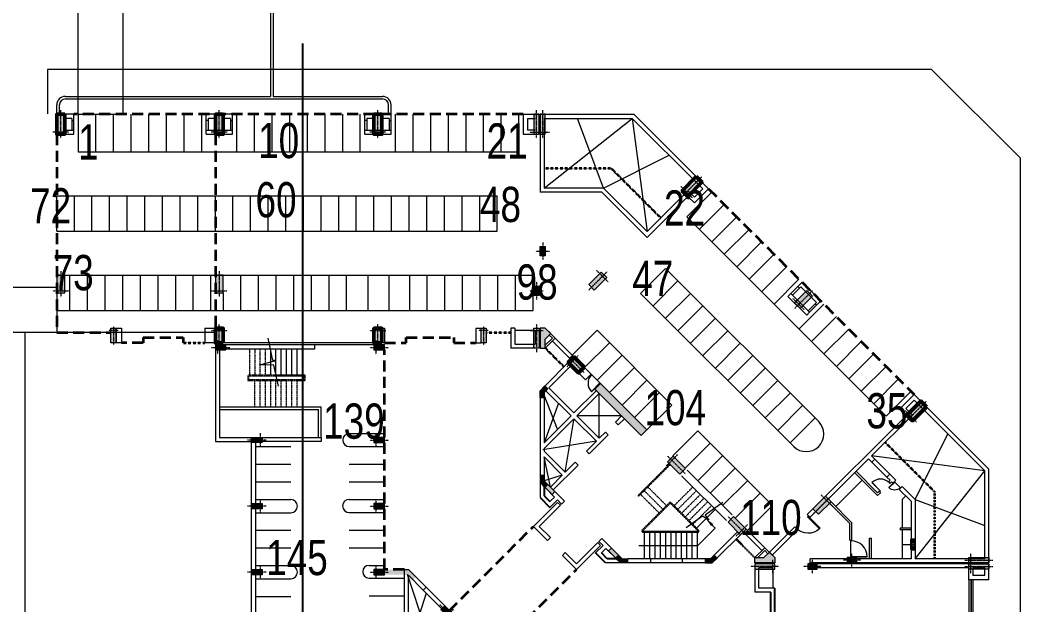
# Model space of a CAD drawing. Header units: inches. Extents: x 5542223 to 12533222, y 497239 to 5189502.
# Drawn here: x 6985572 to 7042646, y 2144384 to 2177581 of the extents above; entities that cross this region are included whole.
import ezdxf

# ---------------------------------------------------------------- set-up
doc = ezdxf.new("R2010")
doc.units = ezdxf.units.IN
doc.header["$MEASUREMENT"] = 0
for name, pattern in [('CENTER2', [1.125, 0.75, -0.125, 0.125, -0.125]), ('HIDDEN2', [0.1875, 0.125, -0.0625]), ('HIDDENX2', [0.75, 0.5, -0.25])]:
    doc.linetypes.add(name, pattern=pattern)
doc.layers.get('0').update_dxf_attribs({"color": 1})
for name, color, linetype, lineweight in [('C_Door', 7, 'Continuous', 18), ('DOOR', 7, 'Continuous', 9), ('ELE0.18', 7, 'Continuous', 18), ('Parapet', 253, 'Continuous', 9), ('parking', 7, 'Continuous', 13), ('PARKING NO TXT', 7, 'Continuous', 9), ('Phase-I', 253, 'Continuous', 13), ('Road', 7, 'Continuous', 15), ('Road_CStone', 8, 'Continuous', 15), ('S_COL', 7, 'Continuous', 9), ('S_COLFILL', 7, 'Continuous', 0), ('S_Door', 7, 'Continuous', 18), ('S_Ele2', 7, 'Continuous', 15), ('S_elev5', 253, 'Continuous', 25), ('S_Glass', 7, 'Continuous', 13), ('S_GRID', 7, 'CENTER2', 9), ('S_Projection', 8, 'HIDDEN2', 35), ('S_Railling', 7, 'Continuous', 13), ('s_stair', 253, 'Continuous', 15), ('S_WALL', 7, 'Continuous', 15), ('S_WinCill', 7, 'Continuous', 13), ('SchLandscape', 7, 'Continuous', 13), ('VENT', 7, 'HIDDENX2', 15)]:
    doc.layers.add(name, color=color, linetype=linetype, lineweight=lineweight)
doc.layers.add('C_Wall', color=7, linetype='Continuous', lineweight=25, true_color=0x46007b, plot=False)
doc.layers.add('SiteGrid2', color=4, linetype='Continuous')
doc.styles.add('Parking_txt', font='arial.ttf', dxfattribs={"width": 0.75})

# ---------------------------------------------------------------- blocks, each defined once
blk = doc.blocks.new('col 900')
at = {"layer": 'S_COL', "ltscale": 15}
blk.add_hatch(color=256, dxfattribs=at).paths.add_polyline_path([(-150, -715), (150, -715), (150, 115), (-150, 115)])
at = {"layer": 'S_COL', "color": 6, "linetype": 'CENTER2', "ltscale": 0.1}
for p, q in [((-265, 0), (265, 0)), ((0, 225), (0, -830))]:
    blk.add_line(p, q, dxfattribs=at)
at = {"layer": 'S_COL', "ltscale": 15}
blk.add_lwpolyline([(-150, -715), (150, -715), (150, 115), (-150, 115)], close=True, dxfattribs=at)
blk = doc.blocks.new('COL450X1000')
at = {"layer": 'S_COL', "ltscale": 15}
blk.add_hatch(color=256, dxfattribs=at).paths.add_polyline_path([(225, 885), (-225, 885), (-225, -115), (225, -115)])
blk.add_lwpolyline([(225, 885), (-225, 885), (-225, -115), (225, -115)], close=True, dxfattribs=at)
at = {"layer": 'S_GRID', "color": 6, "ltscale": 0.1}
for p, q in [((0, 1115), (0, -345)), ((-455, 0), (455, 0))]:
    blk.add_line(p, q, dxfattribs=at)
blk = doc.blocks.new('CLO300X530M')
at = {"layer": 'S_COLFILL', "ltscale": 15}
blk.add_hatch(color=256, dxfattribs=at).paths.add_polyline_path([(265, -150), (-265, -150), (-265, 150), (265, 150)])
at = {"layer": 'S_COL', "ltscale": 15}
blk.add_lwpolyline([(265, -150), (-265, -150), (-265, 150), (265, 150)], close=True, dxfattribs=at)
at = {"layer": 'S_GRID', "ltscale": 0.1}
for p, q in [((-495, 0), (495, 0)), ((0, -380), (0, 380))]:
    blk.add_line(p, q, dxfattribs=at)
blk = doc.blocks.new('COL 300x715')
at = {"layer": 'S_COL', "ltscale": 15}
blk.add_hatch(color=256, dxfattribs=at).paths.add_polyline_path([(485, 150), (-115, 150), (-115, -150), (485, -150)])
at = {"layer": 'S_COL', "color": 6, "linetype": 'CENTER2', "lineweight": 9, "ltscale": 0.1}
for p, q in [((-345, 0), (715, 0)), ((0, 380), (0, -380))]:
    blk.add_line(p, q, dxfattribs=at)
at = {"layer": 'S_COL', "ltscale": 15}
blk.add_lwpolyline([(485, 150), (-115, 150), (-115, -150), (485, -150)], close=True, dxfattribs=at)
blk = doc.blocks.new('d800')
at = {"layer": 'C_Door'}
for p, q in [((202, 535), (231, 564)), ((744, -7), (202, 535)), ((773, 22), (231, 564)), ((773, 22), (744, -7))]:
    blk.add_line(p, q, dxfattribs=at)
blk.add_arc((767, 16), 767, 137.3983, 225, dxfattribs=at)
blk = doc.blocks.new('COL450X830')
at = {"layer": 'S_COL', "ltscale": 15}
blk.add_hatch(color=256, dxfattribs=at).paths.add_polyline_path([(-225, -715), (225, -715), (225, 115), (-225, 115)])
at = {"layer": 'S_COL', "color": 0, "lineweight": 50, "ltscale": 15}
blk.add_lwpolyline([(-225, -715), (225, -715), (225, 115), (-225, 115)], close=True, dxfattribs=at)
at = {"layer": 'S_GRID', "color": 6, "lineweight": 9, "ltscale": 0.1}
blk.add_line((455, 0), (-455, 0), dxfattribs=at)
at = {"layer": 'S_GRID', "lineweight": 9, "ltscale": 0.1}
blk.add_line((0, -945), (0, 345), dxfattribs=at)
blk = doc.blocks.new('Col1130x300')
at = {"layer": 'S_COL', "ltscale": 15}
blk.add_hatch(color=256, dxfattribs=at).paths.add_polyline_path([(-1015, 150), (115, 150), (115, -150), (-1015, -150)])
at = {"layer": 'S_COL', "color": 0, "ltscale": 15}
blk.add_lwpolyline([(-1015, 150), (115, 150), (115, -150), (-1015, -150)], close=True, dxfattribs=at)
at = {"layer": 'S_GRID', "color": 6, "ltscale": 0.1}
for p, q in [((345, 0), (-1245, 0)), ((0, 380), (0, -380))]:
    blk.add_line(p, q, dxfattribs=at)
blk = doc.blocks.new('Col1130x450')
at = {"layer": 'S_COL', "ltscale": 15}
blk.add_hatch(color=256, dxfattribs=at).paths.add_polyline_path([(-1015, 225), (115, 225), (115, -225), (-1015, -225)])
at = {"layer": 'S_COL', "color": 0, "lineweight": 50, "ltscale": 15}
blk.add_lwpolyline([(-1015, 225), (115, 225), (115, -225), (-1015, -225)], close=True, dxfattribs=at)
at = {"layer": 'S_GRID', "color": 6, "ltscale": 0.1}
for p, q in [((345, 0), (-1245, 0)), ((0, 455), (0, -455))]:
    blk.add_line(p, q, dxfattribs=at)
blk = doc.blocks.new('Door')
for p, q in [((0, 0.458), (0, 0.444)), ((0, 0.458), (0.917, 0.458)), ((0, 0.444), (0.917, 0.444))]:
    blk.add_line(p, q)
blk.add_arc((0, 0.458), 0.917, 270, 360)
blk = doc.blocks.new('Doorr')
for p, q in [((0, -0.458), (0, -0.444)), ((0, -0.444), (0.917, -0.444)), ((0, -0.458), (0.917, -0.458))]:
    blk.add_line(p, q)
blk.add_arc((0, -0.458), 0.917, 0, 90)
blk = doc.blocks.new('col300xx300')
at = {"layer": 'S_COLFILL', "ltscale": 15}
blk.add_hatch(color=256, dxfattribs=at).paths.add_polyline_path([(395, 230), (395, 0), (0, 0), (-279, 279), (-117, 442), (95, 230)])
at = {"layer": 'S_COL', "ltscale": 15}
blk.add_lwpolyline([(395, 230), (395, 0), (0, 0), (-279, 279), (-117, 442), (95, 230)], close=True, dxfattribs=at)
blk = doc.blocks.new('collift')
at = {"layer": 'S_COL'}
blk.add_hatch(color=256, dxfattribs=at).paths.add_polyline_path([(159, -159), (-159, 159), (2475, 2793), (2793, 2475)])
at = {"layer": 'S_COL', "ltscale": 15}
blk.add_lwpolyline([(159, -159), (-159, 159), (2475, 2793), (2793, 2475)], close=True, dxfattribs=at)
blk = doc.blocks.new('arrow1')
at = {"ltscale": 15}
blk.add_lwpolyline([(-177, -177), (-530, -530), (474, -1530), (3801, -1530)], dxfattribs=at)
blk.add_solid([(-412, -295), (0, 0), (-295, -412)], dxfattribs=at)
blk = doc.blocks.new('1COL')
at = {"layer": 'S_COL'}
h = blk.add_hatch(color=256, dxfattribs=at)
h.paths.add_polyline_path([(545, 80), (0, 80), (0, 0), (300, 0), (512, -212), (913, -613), (1076, -451)])
h.paths.add_polyline_path([(395, 230), (0, 230), (0, 80), (545, 80)])
blk.add_line((1076, -451), (395, 230), dxfattribs=at)
blk.add_lwpolyline([(1076, -451), (913, -613), (300, 0), (0, 0), (0, 230), (395, 230), (1076, -451)], close=True, dxfattribs=at)
blk = doc.blocks.new('ACA_SIT')
at = {"layer": 'S_COL'}
h = blk.add_hatch(color=256, dxfattribs=at)
h.paths.add_polyline_path([(-24825, -15922), (-24825, -15774), (-24710, -15774), (-24710, -15922)])
h.paths.add_polyline_path([(-24825, -16074), (-24825, -15922), (-24710, -15922), (-24710, -16074)])
blk.add_hatch(color=256, dxfattribs=at).paths.add_polyline_path([(-24710, -16074), (-24710, -15774), (-22872, -15774), (-22448, -16199), (-22660, -16411), (-22997, -16074)])
at = {"layer": 'S_COLFILL', "ltscale": 15}
for points in [[(-15101, -2079), (-15401, -2079), (-15401, -3209), (-15101, -3209), (-15101, -2691), (-14796, -2385)], [(-2083, -15100), (-2083, -15400), (-3213, -15400), (-3213, -15100), (-2694, -15100), (-2388, -14796)]]:
    blk.add_hatch(color=256, dxfattribs=at).paths.add_polyline_path(points)
at = {"ltscale": 15}
for points in [[(-30239, -5356), (-30500, -4175), (-31311, -4153), (-30378, -3900), (-30556, -3909), (-30834, -2634)], [(-5025, -11977), (-6023, -12685), (-6029, -12681), (-5825, -12970), (-6183, -12749), (-7101, -13400)]]:
    blk.add_lwpolyline(points, dxfattribs=at)
at = {"layer": 'C_Wall', "ltscale": 15}
for p, q in [((-15170, -11062), (-15170, -11586)), ((-15400, -11681), (-14835, -12246)), ((-15170, -11586), (-14835, -11921)), ((5652, -14045), (5883, -14045)), ((-11681, -15400), (-12247, -14835)), ((-11586, -15170), (-11921, -14835)), ((5652, -14645), (5883, -14645)), ((-11062, -15170), (-11586, -15170))]:
    blk.add_line(p, q, dxfattribs=at)
at = {"layer": 'C_Wall', "ltscale": 0.25}
for p, q in [((-2312, -18750), (-2312, -17065)), ((-2312, -18750), (-2312, -17065)), ((-2082, -29100), (-2082, -16835)), ((-2082, -29100), (-2082, -17065))]:
    blk.add_line(p, q, dxfattribs=at)
at = {"layer": 'DOOR', "ltscale": 15}
blk.add_line((-11968, -5215), (-12498, -4685), dxfattribs=at)
at = {"layer": 'ELE0.18'}
blk.add_line((1382, -12201), (2881, -10702), dxfattribs=at)
at = {"layer": 'Parapet', "ltscale": 15}
for p, q in [((-13640, -3868), (-14700, -2808)), ((-13478, -3705), (-14537, -2646)), ((-3868, -13640), (-2810, -14698)), ((-3705, -13477), (-2647, -14535)), ((-7330, -15170), (-9130, -15170)), ((-7330, -15400), (-9130, -15400))]:
    blk.add_line(p, q, dxfattribs=at)
at = {"layer": 'S_COL', "ltscale": 15}
for points in [[(-15101, -2079), (-15401, -2079), (-15401, -3209), (-15101, -3209), (-15101, -2691), (-14796, -2385), (-15101, -2079)], [(-2083, -15100), (-2083, -15400), (-3213, -15400), (-3213, -15100), (-2694, -15100), (-2388, -14796), (-2083, -15100)]]:
    blk.add_lwpolyline(points, dxfattribs=at)
at = {"layer": 'S_Door', "ltscale": 15}
for p, q in [((4706, -10787), (5059, -11140)), ((2245, -15100), (2245, -14100))]:
    blk.add_line(p, q, dxfattribs=at)
at = {"layer": 'S_Ele2', "ltscale": 0.25}
for p, q in [((-15170, 5883), (-10163, 9838)), ((-11801, 5883), (-13267, 9838)), ((-10163, 9838), (-9327, 3408)), ((-11801, 5883), (-8073, 7747)), ((-13972, -10253), (-13478, -7287)), ((-12205, -8485), (-15245, -8980)), ((5880, -11802), (7746, -8074)), ((-14813, -11094), (-15170, -9380)), ((9836, -10165), (3407, -9328)), ((5880, -15172), (9836, -10165)), ((-14135, -10416), (-15171, -10737)), ((5880, -11802), (9835, -13269))]:
    blk.add_line(p, q, dxfattribs=at)
at = {"layer": 'S_Ele2', "ltscale": 0.1}
for p, q in [((-15750, -2197), (-16835, -2197)), ((-2197, -15750), (-2197, -16835))]:
    blk.add_line(p, q, dxfattribs=at)
at = {"layer": 'S_Ele2', "ltscale": 15}
for p, q in [((-14405, -7815), (-15170, -5873)), ((-12042, -8323), (-12042, -5777)), ((-14354, -6336), (-15170, -8580)), ((-10769, -7050), (-13315, -7050))]:
    blk.add_line(p, q, dxfattribs=at)
at = {"layer": 'S_elev5', "ltscale": 15}
for p, q in [((5653, -14645), (5653, -14045)), ((5883, -14645), (5883, -14045))]:
    blk.add_line(p, q, dxfattribs=at)
at = {"layer": 'S_Glass', "ltscale": 15}
for p, q in [((9043, -16350), (9043, -23850)), ((9063, -16350), (9063, -23850))]:
    blk.add_line(p, q, dxfattribs=at)
at = {"layer": 'S_Projection', "ltscale": 5000}
for p, q in [((-16350, 10068), (-41850, 10068)), ((-42825, 8938), (-42825, -2312)), ((-33825, 8938), (-33825, -2082)), ((-5834, 5834), (5834, -5834)), ((-42825, -2312), (-39750, -2312)), ((-37915, -2612), (-35660, -2612)), ((-37915, -2612), (-37915, -2912)), ((-35660, -2612), (-35660, -2912)), ((-37915, -2912), (-39150, -2912)), ((-20547, -18100), (-15775, -13328)), ((-18100, -20547), (-13329, -15775))]:
    blk.add_line(p, q, dxfattribs=at)
at = {"layer": 'S_Projection'}
for p, q in [((-11346, 6983), (-15171, 6983)), ((-11346, 6983), (-8549, 4186)), ((-18450, -2312), (-17065, -2312)), ((-35660, -2912), (-34425, -2912)), ((-14043, -4267), (-15101, -3209)), ((6980, -11347), (4184, -8550)), ((6980, -11347), (6980, -15172)), ((-4270, -14043), (-3212, -15100))]:
    blk.add_line(p, q, dxfattribs=at)
at = {"layer": 'S_Projection', "ltscale": 5000}
for points in [[(-24227, -2912), (-22990, -2912), (-22990, -2612), (-20287, -2612), (-20287, -2912), (-19050, -2912)], [(-23100, -15774), (-24225, -15774), (-24225, -3312)]]:
    blk.add_lwpolyline(points, dxfattribs=at)
at = {"layer": 'S_Railling', "ltscale": 15}
for p, q in [((-24825, -2912), (-33375, -2912)), ((-24825, -3012), (-33220, -3012)), ((-33595, -6542), (-27825, -6542)), ((-33595, -6692), (-27975, -6692)), ((-27975, -8272), (-27975, -6692)), ((-27825, -8272), (-27825, -6542)), ((-7050, -10133), (-4504, -12678)), ((-7368, -10451), (-4823, -12997)), ((-6451, -13620), (-9558, -13620)), ((-6451, -13670), (-9558, -13670)), ((-2312, -18750), (-2312, -17065)), ((-2312, -18750), (-2312, -17065))]:
    blk.add_line(p, q, dxfattribs=at)
at = {"layer": 'S_Railling', "linetype": 'HIDDENX2', "ltscale": 0.15}
for p, q in [((-8040, -9779), (-9843, -11582)), ((-8004, -9815), (-9808, -11618)), ((-9808, -11618), (-9843, -11582)), ((-8058, -11989), (-9611, -13542)), ((-8022, -12024), (-9575, -13578)), ((-7987, -12024), (-6434, -13578)), ((-7951, -11989), (-6398, -13542))]:
    blk.add_line(p, q, dxfattribs=at)
at = {"layer": 'S_Railling', "ltscale": 15}
for points in [[(-33450, -3242), (-28185, -3242), (-28185, -3012), (-33450, -3012)], [(-30364, -4792), (-30385, -4792)], [(-28735, -4742), (-30375, -4742)], [(-28785, -4792), (-30364, -4792)]]:
    blk.add_lwpolyline(points, dxfattribs=at)
at = {"layer": 'S_Railling', "linetype": 'HIDDENX2', "ltscale": 0.15}
for points in [[(-30375, -4742), (-31985, -4742), (-31985, -5042), (-28735, -5042), (-28735, -4742)], [(-30385, -4792), (-31935, -4792), (-31935, -4992), (-28785, -4992), (-28785, -4792)]]:
    blk.add_lwpolyline(points, dxfattribs=at)
for centre, radius, start, end in [((-8004, -12042), 75, 45, 135), ((-8004, -12042), 25, 45, 135), ((-9558, -13595), 75, 135, 270), ((-9558, -13595), 25, 135, 270)]:
    blk.add_arc(centre, radius, start, end, dxfattribs=at)
at = {"layer": 'S_Railling', "ltscale": 15}
for centre, radius, start, end in [((-9558, -13645), 25, 90, 270), ((-6451, -13595), 75, 270, 45), ((-6451, -13595), 25, 270, 45)]:
    blk.add_arc(centre, radius, start, end, dxfattribs=at)
at = {"layer": 's_stair', "linetype": 'HIDDENX2', "ltscale": 0.15}
for p, q in [((-31885, -3242), (-31885, -4742)), ((-31585, -3242), (-31585, -4742)), ((-31285, -4742), (-31285, -3242)), ((-30985, -4742), (-30985, -3242)), ((-31585, -6542), (-31585, -5042)), ((-31285, -6542), (-31285, -5042)), ((-30985, -6542), (-30985, -5042)), ((-30685, -6542), (-30685, -5042)), ((-30385, -6542), (-30385, -5042)), ((-30085, -6542), (-30085, -5042)), ((-29785, -6542), (-29785, -5042)), ((-29485, -6542), (-29485, -5042)), ((-29185, -6542), (-29185, -5042)), ((-28885, -6542), (-28885, -5042)), ((-8429, -12360), (-9489, -11300)), ((-8217, -12148), (-9277, -11087)), ((-6732, -11087), (-7792, -12148)), ((-6520, -11300), (-7580, -12360)), ((-8641, -12572), (-9702, -11512)), ((-6307, -11512), (-7368, -12572)), ((-6095, -11724), (-7156, -12784)), ((-5883, -11936), (-6944, -12997)), ((-5671, -12148), (-6732, -13209))]:
    blk.add_line(p, q, dxfattribs=at)
at = {"layer": 's_stair', "ltscale": 15}
for p, q in [((-30685, -4742), (-30685, -3242)), ((-30385, -4742), (-30385, -3242)), ((-30085, -4742), (-30085, -3242)), ((-29785, -4742), (-29785, -3242)), ((-29485, -4742), (-29485, -3242)), ((-29185, -4742), (-29185, -3242)), ((-28885, -4742), (-28885, -3242))]:
    blk.add_line(p, q, dxfattribs=at)
at = {"layer": 's_stair'}
for p, q in [((-5459, -12360), (-6520, -13421)), ((-9486, -13670), (-9486, -15170)), ((-9186, -13670), (-9186, -15170)), ((-8886, -13670), (-8886, -15170)), ((-8586, -13670), (-8586, -15170)), ((-8286, -13670), (-8286, -15170)), ((-7986, -13670), (-7986, -15170)), ((-7686, -13670), (-7686, -15170)), ((-7386, -13670), (-7386, -15170)), ((-7086, -13670), (-7086, -15170)), ((-6786, -13670), (-6786, -15170)), ((-6486, -13670), (-6486, -15170))]:
    blk.add_line(p, q, dxfattribs=at)
at = {"layer": 'S_WALL'}
for p, q in [((-41850, 10068), (-42825, 10068)), ((-42825, 9723), (-42825, 10068)), ((-42825, 8938), (-42825, 9723)), ((-41965, 9838), (-42375, 9838)), ((-42375, 9838), (-42375, 9168)), ((-41965, 9838), (-41965, 9723)), ((-41850, 9723), (-41850, 10068)), ((-32850, 10068), (-34350, 10068)), ((-34350, 9723), (-34350, 10068)), ((-34235, 9838), (-34235, 9723)), ((-33825, 9838), (-34235, 9838)), ((-32965, 9838), (-33375, 9838)), ((-32965, 9838), (-32965, 9723)), ((-32850, 9723), (-32850, 10068)), ((-23850, 10068), (-25350, 10068)), ((-25350, 9723), (-25350, 10068)), ((-25235, 9838), (-25235, 9723)), ((-24825, 9838), (-25235, 9838)), ((-23965, 9838), (-24375, 9838)), ((-23965, 9838), (-23965, 9723)), ((-23850, 9723), (-23850, 10068)), ((-16350, 10068), (-16350, 8938)), ((-16350, 10068), (-15450, 10068)), ((-16120, 9838), (-15680, 9838)), ((-16120, 9838), (-16120, 9168)), ((-15450, 10068), (-15450, 8938)), ((-15400, 10068), (-10068, 10068)), ((-15170, 9838), (-10163, 9838)), ((-10163, 9838), (-6368, 6042)), ((-10068, 10068), (-5834, 5834)), ((-42375, 9168), (-41850, 9168)), ((-41850, 8938), (-41850, 9168)), ((-34350, 8938), (-34350, 9168)), ((-34350, 9168), (-32850, 9168)), ((-32850, 8938), (-32850, 9168)), ((-25350, 8938), (-25350, 9168)), ((-25350, 9168), (-23850, 9168)), ((-23850, 8938), (-23850, 9168)), ((-7004, 5731), (-9327, 3408)), ((-6159, 5834), (-6633, 5360)), ((-5834, 5834), (-6633, 5035)), ((-6368, 6042), (-6159, 5834)), ((-9327, 3083), (-7004, 5406)), ((-530, 530), (-774, 286)), ((-685, 197), (-774, 286)), ((-604, 279), (-685, 197)), ((286, -612), (-604, 279)), ((530, -530), (-530, 530)), ((-1167, -106), (-1329, -269)), ((-269, -1330), (-1329, -269)), ((-106, -1167), (-1167, -106)), ((530, -530), (286, -774)), ((286, -612), (205, -693)), ((286, -775), (205, -693)), ((-106, -1167), (-269, -1330)), ((-34425, -2082), (-34425, -2912)), ((-33825, -2912), (-34425, -2912)), ((5834, -5834), (5035, -6633)), ((5834, -6159), (5360, -6633)), ((10068, -10068), (5834, -5834)), ((6205, -6530), (5834, -6159)), ((5035, -6633), (5406, -7004)), ((5360, -6633), (5731, -7004)), ((9838, -10163), (6205, -6530)), ((-237, -12647), (5406, -7004)), ((5731, -7004), (3408, -9327)), ((-74, -12809), (3246, -9489)), ((3429, -9673), (3246, -9489)), ((3592, -9511), (3408, -9327)), ((3755, -11413), (2538, -10196)), ((9838, -15170), (9838, -10163)), ((10068, -15400), (10068, -10068)), ((3755, -11575), (2457, -10278)), ((4462, -10706), (4278, -10522)), ((4787, -10706), (4441, -10359)), ((4624, -10868), (4543, -10787)), ((5653, -11896), (4978, -11222)), ((5883, -11801), (5141, -11059)), ((-2387, -14796), (-944, -13354)), ((-2224, -14959), (-781, -13516)), ((10068, -15450), (8938, -15450)), ((9838, -15680), (9168, -15680)), ((9838, -16120), (9838, -15680)), ((10068, -16350), (10068, -15450)), ((10068, -16350), (8938, -16350)), ((9838, -16120), (9168, -16120))]:
    blk.add_line(p, q, dxfattribs=at)
at = {"layer": 'S_WALL', "ltscale": 15}
for p, q in [((-41965, 9723), (-41850, 9723)), ((-34235, 9723), (-34350, 9723)), ((-32965, 9723), (-32850, 9723)), ((-25235, 9723), (-25350, 9723)), ((-23965, 9723), (-23850, 9723)), ((-11801, 5883), (-15170, 5883)), ((-11801, 5883), (-9327, 3408)), ((-11896, 5653), (-15400, 5653)), ((-11896, 5653), (-9327, 3083)), ((-34425, -2082), (-33825, -2082)), ((-19050, -2082), (-19050, -2912)), ((-19050, -2082), (-18750, -2082)), ((-17065, -2082), (-17065, -3212)), ((-16835, -2082), (-17065, -2082)), ((-16835, -2082), (-16835, -2982)), ((-16835, -2197), (-16835, -2982)), ((-15680, -2197), (-15680, -2982)), ((-15450, -2082), (-15450, -3212)), ((-15450, -2082), (-15450, -3212)), ((-14938, -2242), (-14536, -2645)), ((-19050, -2797), (-19050, -2912)), ((-17065, -2312), (-17065, -3212)), ((-15101, -3047), (-14699, -2644)), ((-15101, -3209), (-14536, -2645)), ((-14877, -2466), (-14699, -2644)), ((-33825, -3012), (-33825, -8502)), ((-33595, -3312), (-33595, -8272)), ((-19050, -2912), (-18750, -2912)), ((-15450, -3212), (-17065, -3212)), ((-16835, -2982), (-15680, -2982)), ((-13477, -3705), (-15400, -5628)), ((-13560, -3621), (-13722, -3784)), ((-13722, -3784), (-13641, -3865)), ((-13560, -3621), (-13478, -3703)), ((-13477, -3705), (-12498, -4685)), ((-13633, -4186), (-14906, -5459)), ((-13633, -4186), (-12816, -5003)), ((-12816, -5003), (-12498, -4685)), ((-15400, -5628), (-15400, -11681)), ((-15068, -5621), (-13640, -7050)), ((-14906, -5459), (-13478, -6887)), ((-12205, -5614), (-13478, -6887)), ((-12286, -5533), (-11968, -5215)), ((-12286, -5533), (-12205, -5614)), ((-11968, -5215), (-9334, -7849)), ((-15170, -5723), (-15170, -8580)), ((-12042, -5777), (-13315, -7050)), ((-12042, -5777), (-10769, -7050)), ((-13640, -7050), (-15170, -8580)), ((-13478, -7212), (-15170, -8905)), ((-13478, -7212), (-12205, -8485)), ((-13315, -7050), (-12042, -8323)), ((-10769, -7050), (-11123, -7403)), ((-11123, -7403), (-10960, -7566)), ((-10607, -7212), (-10960, -7566)), ((-10607, -7212), (-9652, -8167)), ((-11689, -7969), (-12042, -8323)), ((-11689, -7969), (-11526, -8132)), ((-9652, -8167), (-9334, -7849)), ((-33825, -8502), (-31775, -8502)), ((-33595, -8272), (-27825, -8272)), ((-27825, -8272), (-27825, -8502)), ((-12205, -8485), (-12770, -9051)), ((-11526, -8132), (-12608, -9214)), ((-15170, -8905), (-15170, -9055)), ((-15170, -9055), (-13972, -10253)), ((-12770, -9051), (-12608, -9214)), ((-15170, -9380), (-14135, -10416)), ((-15170, -9380), (-15170, -10737)), ((-13407, -9687), (-13972, -10253)), ((-13407, -9687), (-13244, -9850)), ((3429, -9673), (3592, -9511)), ((-13244, -9850), (-14651, -11257)), ((-14813, -11094), (-15170, -10737)), ((-14135, -10416), (-14813, -11094)), ((4278, -10522), (4441, -10359)), ((4462, -10706), (4366, -10801)), ((4366, -10801), (4448, -10882)), ((4543, -10787), (4448, -10882)), ((4624, -10868), (4787, -10706)), ((-15170, -11062), (-14573, -11660)), ((-14014, -11893), (-14651, -11257)), ((3836, -11331), (3755, -11413)), ((3917, -11413), (3755, -11575)), ((3836, -11331), (3917, -11413)), ((4978, -11222), (5141, -11059)), ((-15775, -13328), (-14411, -11964)), ((-14835, -11921), (-14573, -11660)), ((-14835, -12246), (-14411, -11822)), ((-14411, -11822), (-14177, -12056)), ((-14248, -12127), (-14411, -11964)), ((-14177, -12056), (-14015, -11893)), ((2303, -13121), (1114, -11932)), ((5653, -11896), (5653, -14045)), ((5883, -11801), (5883, -14045)), ((-15450, -13328), (-14248, -12127)), ((2188, -13169), (1032, -12014)), ((-74, -12809), (-237, -12647)), ((-14976, -14127), (-15775, -13328)), ((-14813, -13965), (-15450, -13328)), ((-4186, -13633), (-5723, -15170)), ((-3705, -13477), (-5628, -15400)), ((-3786, -13721), (-3868, -13640)), ((-3624, -13559), (-3786, -13721)), ((-3624, -13559), (-3705, -13478)), ((-781, -13516), (-944, -13354)), ((-14976, -14127), (-14813, -13965)), ((-13329, -15450), (-12127, -14248)), ((-12127, -14248), (-11964, -14411)), ((-12056, -14177), (-11893, -14014)), ((-11822, -14410), (-12056, -14177)), ((-10737, -15170), (-11893, -14014)), ((2188, -14100), (2303, -14100)), ((3303, -13985), (3418, -13985)), ((5652, -14045), (5653, -15170)), ((5883, -14045), (5883, -15170)), ((-14128, -14976), (-13965, -14813)), ((-13329, -15450), (-13965, -14813)), ((-13329, -15775), (-11964, -14411)), ((-12247, -14835), (-11822, -14410)), ((-11921, -14835), (-11660, -14573)), ((-11660, -14573), (-11062, -15170)), ((-3213, -15100), (-2648, -14535)), ((-3050, -15100), (-2648, -14698)), ((-2245, -14938), (-2648, -14535)), ((-2469, -14876), (-2648, -14698)), ((-13329, -15775), (-14128, -14976)), ((-9130, -15400), (-11681, -15400)), ((-9130, -15170), (-10437, -15170)), ((-9130, -15170), (-9130, -15400)), ((-5723, -15170), (-7330, -15170)), ((-7330, -15170), (-7330, -15400)), ((-5628, -15400), (-7330, -15400)), ((-62, -15400), (-62, -15170)), ((-23102, -15774), (-22872, -15774)), ((-23102, -15774), (-23102, -20751)), ((-22872, -15774), (-21868, -16779)), ((-2083, -15450), (-3213, -15450)), ((-3212, -15450), (-3212, -17065)), ((-2082, -15450), (-3212, -15450)), ((-2197, -15680), (-2982, -15680)), ((-2982, -16835), (-2982, -15680)), ((8938, -15450), (-62, -15450)), ((-62, -15680), (-62, -15450)), ((8938, -15680), (-62, -15680)), ((-22872, -20426), (-22872, -16100)), ((-22872, -16100), (-22031, -16941)), ((-22031, -16941), (-21868, -16779)), ((-2312, -17065), (-3212, -17065)), ((-2312, -17065), (-3212, -17065)), ((-2197, -16835), (-2982, -16835)), ((-2082, -16835), (-2982, -16835))]:
    blk.add_line(p, q, dxfattribs=at)
at = {"layer": 'S_WALL', "ltscale": 0.5}
for p, q in [((-15400, 10068), (-15400, 5653)), ((-15170, 9838), (-15170, 5883)), ((-15680, 9168), (-16120, 9168)), ((-42825, 8938), (-41850, 8938)), ((-34350, 8938), (-32850, 8938)), ((-25350, 8938), (-23850, 8938)), ((-16350, 8938), (-15450, 8938)), ((-15400, 8938), (-15400, 6255)), ((-15170, 8938), (-15170, 6485)), ((-7004, 5731), (-6633, 5360)), ((-6633, 5035), (-7004, 5406)), ((5653, -13420), (5038, -13420)), ((5038, -13420), (5038, -13520)), ((5653, -13520), (5038, -13520)), ((5653, -15170), (-62, -15170)), ((9168, -15400), (-62, -15400)), ((10068, -15400), (5053, -15400)), ((9838, -15170), (5883, -15170)), ((8938, -15400), (6255, -15400)), ((8938, -15170), (6485, -15170)), ((8938, -16350), (8938, -15450)), ((9168, -15680), (9168, -16120))]:
    blk.add_line(p, q, dxfattribs=at)
at = {"layer": 'S_WALL', "ltscale": 1000}
for p, q in [((2303, -14100), (2303, -13121)), ((2188, -14100), (2188, -13169)), ((3303, -15170), (3303, -13985)), ((3418, -15170), (3418, -13985))]:
    blk.add_line(p, q, dxfattribs=at)
at = {"layer": 'S_WALL', "ltscale": 0.5}
blk.add_lwpolyline([(-39450, -2082), (-39150, -2082), (-39150, -2912), (-39450, -2912)], close=True, dxfattribs=at)
at = {"layer": 'S_WALL', "ltscale": 15}
blk.add_lwpolyline([(-24375, -2082), (-24225, -2082), (-24225, -2912), (-24375, -2912)], close=True, dxfattribs=at)
for points in [[(-23272, -31545), (-23272, -31545), (-8272, -31545), (-8272, -31780), (-23572, -31780), (-23572, -30380), (-26601, -30380), (-30380, -26601), (-30380, -23572), (-31780, -23572), (-31780, -8502)], [(-27825, -8502), (-31545, -8502), (-31545, -23272), (-31545, -23272)]]:
    blk.add_lwpolyline(points, dxfattribs=at)
at = {"layer": 'S_WinCill', "ltscale": 15}
for p, q in [((-42825, 9168), (-42825, 9723)), ((-41965, 9723), (-41965, 9168)), ((-41850, 9168), (-41850, 9723)), ((-34350, 9168), (-34350, 9723)), ((-34235, 9723), (-34235, 9168)), ((-32965, 9723), (-32965, 9168)), ((-32850, 9168), (-32850, 9723)), ((-25350, 9168), (-25350, 9723)), ((-25235, 9723), (-25235, 9168)), ((-23965, 9723), (-23965, 9168)), ((-23850, 9168), (-23850, 9723)), ((-774, 286), (-1167, -106)), ((-685, 197), (-1078, -195)), ((205, -693), (-187, -1085)), ((286, -774), (-106, -1167)), ((-21836, -19299), (-22917, -16055)), ((8938, -16350), (8938, -23850)), ((9168, -16350), (9168, -23850)), ((-21853, -17119), (-22917, -20381)), ((-22031, -16941), (-20970, -18002)), ((-21868, -16779), (-20807, -17839))]:
    blk.add_line(p, q, dxfattribs=at)
at = {"layer": 'S_WinCill'}
for p, q in [((4278, -10522), (3429, -9673)), ((4441, -10359), (3592, -9511)), ((5152, -11796), (5352, -11596)), ((5153, -11796), (5153, -13420)), ((5153, -13520), (5153, -15170)), ((5152, -14345), (5652, -14345))]:
    blk.add_line(p, q, dxfattribs=at)
at = {"layer": 'VENT', "ltscale": 0.1}
for p, q in [((5742, -14045), (5742, -14645)), ((5792, -14045), (5792, -14645))]:
    blk.add_line(p, q, dxfattribs=at)
at = {"xscale": -1}
blk.add_blockref('arrow1', (-5989, -12891), dxfattribs=at)
at = {"layer": 'DOOR', "ltscale": 15, "xscale": 749.9999999999877, "yscale": 750, "zscale": 750, "rotation": 225.0000000000503}
blk.add_blockref('Door', (-12233, -4950), dxfattribs=at)
at = {"layer": 'DOOR', "xscale": -1.25, "yscale": 1.25, "zscale": 1.25, "rotation": 270}
blk.add_blockref('d800', (-205, -13716), dxfattribs=at)
at = {"layer": 'S_COL', "ltscale": 15}
for name, p, rotation in [('Col1130x450', (-42600, 9053), 270), ('CLO300X530M', (-15250, 2303), 270), ('COL450X1000', (-11855, 873), 135), ('Col1130x450', (5651, -7086), 224.7586577634391), ('COL450X1000', (-7927, -9574), 224.9994174159683)]:
    blk.add_blockref(name, p, dxfattribs=dict(at, rotation=rotation))
at = {"layer": 'S_COL', "color": 7, "ltscale": 15, "rotation": 270}
for p in [(-33600, 9053), (-24600, 9053)]:
    blk.add_blockref('Col1130x450', p, dxfattribs=at)
at = {"layer": 'S_COL', "ltscale": 15, "xscale": -1}
for name, p, rotation in [('Col1130x450', (-7086, 5651), 45.24134192527607), ('COL450X1000', (873, -11855), 134.9999999999999), ('COL450X1000', (-3946, -13555), 45), ('CLO300X530M', (2303, -15250), 359.9999999599794)]:
    blk.add_blockref(name, p, dxfattribs=dict(at, rotation=rotation))
at = {"layer": 'S_COL'}
for name, p in [('COL450X1000', (-42600, 53)), ('COL450X1000', (-33600, 53)), ('COL 300x715', (-33710, -3162)), ('COL 300x715', (-24710, -3162)), ('COL 300x715', (-24710, -8422)), ('COL 300x715', (-24710, -12172)), ('col300xx300', (-10832, -15400)), ('COL 300x715', (-24710, -15922))]:
    blk.add_blockref(name, p, dxfattribs=at)
for name, p, rotation in [('CLO300X530M', (-15600, 53), 270), ('Col1130x300', (-15600, -2197), 90), ('col300xx300', (-15401, -5628), 270), ('COL 300x715', (-20571, -18287), 135), ('COL 300x715', (-20571, -18288), 135)]:
    blk.add_blockref(name, p, dxfattribs=dict(at, rotation=rotation))
at = {"layer": 'S_COL', "xscale": -1}
for name, p, rotation in [('COL450X1000', (-718, -718), 315), ('COL450X830', (-13555, -3946), 45), ('col300xx300', (-15401, -10832), 270), ('Col1130x300', (-2197, -15600), 179.9999997598762), ('CLO300X530M', (53, -15600), 359.9999999599794)]:
    blk.add_blockref(name, p, dxfattribs=dict(at, rotation=rotation))
for name, p in [('col 900', (-39600, -2197)), ('COL450X830', (-33600, -2197)), ('COL450X830', (-24600, -2197)), ('col 900', (-18600, -2197)), ('collift', (-9493, -8008)), ('COL 300x715', (-31290, -8422)), ('COL 300x715', (-31290, -12172)), ('col300xx300', (-5628, -15400)), ('COL 300x715', (-31290, -15922))]:
    blk.add_blockref(name, p, dxfattribs=at)
at = {"layer": 'S_Door', "ltscale": 15}
for name, p, xscale, yscale, zscale, rotation in [('Door', (4164, -11085), 749.9999999999877, 750, 750, 134.9999999999497), ('Door', (4883, -10964), -499.9999999999918, 500, 500, 45), ('Doorr', (2245, -14600), 1000.000000000174, 1000, 1000, 0.01112294632456071)]:
    blk.add_blockref(name, p, dxfattribs=dict(at, xscale=xscale, yscale=yscale, zscale=zscale, rotation=rotation))
at = {"layer": 'S_elev5', "xscale": -1, "rotation": 90}
blk.add_blockref('1COL', (-15170, -10437), dxfattribs=at)
at = {"layer": 'S_elev5', "rotation": 180}
blk.add_blockref('1COL', (-10437, -15170), dxfattribs=at)
at = {"layer": 'S_Projection', "xscale": -1, "rotation": 90}
for p in [(-15600, 9053), (-15250, 9053)]:
    blk.add_blockref('Col1130x300', p, dxfattribs=at)
at = {"layer": 'S_Projection', "rotation": 179.9999997065153}
for p in [(9053, -15250), (9053, -15600)]:
    blk.add_blockref('Col1130x300', p, dxfattribs=at)

msp = doc.modelspace()

# ---------------------------------------------------------------- linework, layer by layer
msp.add_circle((6864263.374, 1819279.277), 1322040.52)
at = {"layer": 'parking'}
for p, q in [((6988857.911, 2172233.556), (6988857.911, 2170103.556)), ((6989857.911, 2172233.556), (6989857.911, 2170103.556)), ((6990857.911, 2172233.556), (6990857.911, 2170103.556)), ((6991857.911, 2172233.556), (6991857.911, 2170103.556)), ((6992857.911, 2172233.556), (6992857.911, 2170103.556)), ((6993857.911, 2172233.556), (6993857.911, 2170103.556)), ((6994857.911, 2172233.556), (6994857.911, 2170103.556)), ((6995857.911, 2172233.556), (6995857.911, 2170103.556)), ((6997857.911, 2172233.556), (6997857.911, 2170103.556)), ((6998857.911, 2172233.556), (6998857.911, 2170103.556)), ((6999857.911, 2172233.556), (6999857.911, 2170103.556)), ((7000857.911, 2172233.556), (7000857.911, 2170103.556)), ((7001857.911, 2172233.556), (7001857.911, 2170103.556)), ((7002857.911, 2172233.556), (7002857.911, 2170103.556)), ((7003857.911, 2172233.556), (7003857.911, 2170103.556)), ((7004857.911, 2172233.556), (7004857.911, 2170103.556)), ((7006857.911, 2172233.556), (7006857.911, 2170103.556)), ((7007857.911, 2172233.556), (7007857.911, 2170103.556)), ((7008857.911, 2172233.556), (7008857.911, 2170103.556)), ((7009857.911, 2172233.556), (7009857.911, 2170103.556)), ((7010857.911, 2172233.556), (7010857.911, 2170103.556)), ((7011857.911, 2172233.556), (7011857.911, 2170103.556)), ((7012857.911, 2172233.556), (7012857.911, 2170103.556)), ((7013857.911, 2172233.556), (7013857.911, 2170103.556)), ((6988857.911, 2170103.556), (7013857.911, 2170103.556)), ((7024820.465, 2167821.303), (7023406.251, 2166407.089)), ((6987650.49, 2167603.556), (7012650.49, 2167603.556)), ((6987650.49, 2165603.556), (6987650.49, 2167603.556)), ((6988650.49, 2165603.556), (6988650.49, 2167603.556)), ((6989650.49, 2165603.556), (6989650.49, 2167603.556)), ((6990650.49, 2165603.556), (6990650.49, 2167603.556)), ((6991650.49, 2165603.556), (6991650.49, 2167603.556)), ((6992650.49, 2165603.556), (6992650.49, 2167603.556)), ((6993650.49, 2165603.556), (6993650.49, 2167603.556)), ((6994650.49, 2165603.556), (6994650.49, 2167603.556)), ((6995650.49, 2165603.556), (6995650.49, 2167603.556)), ((6996650.49, 2165603.556), (6996650.49, 2167603.556)), ((6997650.49, 2165603.556), (6997650.49, 2167603.556)), ((6998650.49, 2165603.556), (6998650.49, 2167603.556)), ((6999650.49, 2165603.556), (6999650.49, 2167603.556)), ((7000650.49, 2165603.556), (7000650.49, 2167603.556)), ((7001650.49, 2165603.556), (7001650.49, 2167603.556)), ((7002650.49, 2165603.556), (7002650.49, 2167603.556)), ((7003650.49, 2165603.556), (7003650.49, 2167603.556)), ((7004650.49, 2165603.556), (7004650.49, 2167603.556)), ((7005650.49, 2165603.556), (7005650.49, 2167603.556)), ((7006650.49, 2165603.556), (7006650.49, 2167603.556)), ((7007650.49, 2165603.556), (7007650.49, 2167603.556)), ((7008650.49, 2165603.556), (7008650.49, 2167603.556)), ((7009650.49, 2165603.556), (7009650.49, 2167603.556)), ((7010650.49, 2165603.556), (7010650.49, 2167603.556)), ((7011650.49, 2165603.556), (7011650.49, 2167603.556)), ((7012650.49, 2165603.556), (7012650.49, 2167603.556)), ((7025527.572, 2167114.196), (7024113.358, 2165699.982)), ((7023406.251, 2166407.089), (7034719.947, 2155093.29)), ((7026234.678, 2166407.089), (7024820.465, 2164992.875)), ((6987650.49, 2165603.556), (7012650.49, 2165603.556)), ((7026941.785, 2165699.982), (7025527.572, 2164285.769)), ((7027648.892, 2164992.875), (7026234.678, 2163578.662)), ((7028355.999, 2164285.769), (7026941.785, 2162871.555)), ((7020782.538, 2162068.006), (7022196.752, 2163482.219)), ((7022196.752, 2163482.219), (7030888.356, 2154790.536)), ((7029063.106, 2163578.662), (7027648.892, 2162164.448)), ((6987650.49, 2163103.556), (7004100.529, 2163103.556)), ((6988400.61, 2161103.556), (6988400.61, 2163103.556)), ((6989400.61, 2161103.556), (6989400.61, 2163103.556)), ((6990400.61, 2161103.556), (6990400.61, 2163103.556)), ((6991400.61, 2161103.556), (6991400.61, 2163103.556)), ((6992400.61, 2161103.556), (6992400.61, 2163103.556)), ((6993400.61, 2161103.556), (6993400.61, 2163103.556)), ((6994400.61, 2161103.556), (6994400.61, 2163103.556)), ((6995400.61, 2161103.556), (6995400.61, 2163103.556)), ((6996400.61, 2161103.556), (6996400.61, 2163103.556)), ((6998100.529, 2161103.556), (6998100.529, 2163103.556)), ((6999100.529, 2161103.556), (6999100.529, 2163103.556)), ((7000100.529, 2161103.556), (7000100.529, 2163103.556)), ((7001100.529, 2161103.556), (7001100.529, 2163103.556)), ((7002100.529, 2161103.556), (7002100.529, 2163103.556)), ((7003100.529, 2161103.556), (7003100.529, 2163103.556)), ((7004100.529, 2161103.556), (7004100.529, 2163103.556)), ((7004100.529, 2163103.556), (7014680.056, 2163103.556)), ((7005327.481, 2161103.556), (7005327.481, 2163103.556)), ((7006523.037, 2161103.556), (7006523.037, 2163103.556)), ((7007680.056, 2161103.556), (7007680.056, 2163103.556)), ((7008680.056, 2161103.556), (7008680.056, 2163103.556)), ((7009680.056, 2161103.556), (7009680.056, 2163103.556)), ((7010680.056, 2161103.556), (7010680.056, 2163103.556)), ((7011680.056, 2161103.556), (7011680.056, 2163103.556)), ((7012680.056, 2161103.556), (7012680.056, 2163103.556)), ((7013680.056, 2161103.556), (7013680.056, 2163103.556)), ((7014680.056, 2161103.556), (7014680.056, 2163103.556)), ((7021489.661, 2161360.915), (7022903.855, 2162775.109)), ((7029770.212, 2162871.555), (7028355.999, 2161457.342)), ((6997100.49, 2162103.556), (6997100.49, 2161103.556)), ((7020782.538, 2162068.006), (7029474.136, 2153376.328)), ((7022196.768, 2160653.808), (7023610.962, 2162068.003)), ((7031184.413, 2161457.251), (7029770.2, 2160043.038)), ((6987650.49, 2161103.556), (7004100.529, 2161103.556)), ((7004100.529, 2161103.556), (7014680.056, 2161103.556)), ((7022903.874, 2159946.702), (7024318.069, 2161360.896)), ((7023610.981, 2159239.595), (7025025.175, 2160653.789)), ((7031891.52, 2160750.144), (7030477.307, 2159335.931)), ((7016899.422, 2158559.694), (7018313.72, 2159973.992)), ((7022556.277, 2155731.267), (7018313.72, 2159973.992)), ((7024318.088, 2158532.488), (7025732.282, 2159946.682)), ((7032598.627, 2160043.038), (7031184.413, 2158628.824)), ((7017606.529, 2157852.588), (7019020.813, 2159266.871)), ((7025025.195, 2157825.381), (7026439.389, 2159239.576)), ((7033305.734, 2159335.931), (7031891.52, 2157921.717)), ((7018313.636, 2157145.481), (7019727.906, 2158559.751)), ((7034012.84, 2158628.824), (7032598.627, 2157214.611)), ((7025732.302, 2157118.275), (7027146.496, 2158532.469)), ((7019020.743, 2156438.374), (7020434.998, 2157852.63)), ((7026439.408, 2156411.168), (7027853.603, 2157825.362)), ((7034719.947, 2157921.717), (7033305.734, 2156507.504)), ((7019727.85, 2155731.267), (7021142.091, 2157145.509)), ((7027146.515, 2155704.061), (7028560.709, 2157118.255)), ((7035427.054, 2157214.611), (7034012.844, 2155800.4)), ((7020434.956, 2155024.16), (7021849.184, 2156438.388)), ((7027853.622, 2154996.954), (7029267.816, 2156411.148)), ((7036134.161, 2156507.504), (7034719.947, 2155093.29)), ((7021142.063, 2154317.054), (7022556.277, 2155731.267)), ((7028560.729, 2154289.847), (7029974.923, 2155704.042)), ((7029267.835, 2153582.741), (7030682.03, 2154996.935)), ((7004250.273, 2154113.067), (7006250.273, 2154113.092)), ((7022609.389, 2152849.67), (7024023.603, 2154263.883)), ((7028266.159, 2150021.158), (7024023.603, 2154263.883)), ((7023316.496, 2152142.563), (7024730.695, 2153556.762)), ((6998930.282, 2153366.928), (7000930.282, 2153366.953)), ((7004250.282, 2153374.024), (7006250.282, 2153374.049)), ((7024023.603, 2151435.456), (7025437.788, 2152849.641)), ((6998930.295, 2152366.928), (7000930.295, 2152366.953)), ((7004250.295, 2152374.024), (7006250.295, 2152374.049)), ((7024730.709, 2150728.349), (7026144.881, 2152142.521)), ((6998930.308, 2151366.928), (7000930.308, 2151366.953)), ((7004250.307, 2151374.024), (7006250.307, 2151374.049)), ((7025437.816, 2150021.242), (7026851.974, 2151435.4)), ((7026144.923, 2149314.136), (7027559.066, 2150728.279)), ((6998930.32, 2150366.928), (7000930.32, 2150366.953)), ((7004250.32, 2150374.024), (7006250.32, 2150374.049)), ((7026852.03, 2148607.029), (7028266.159, 2150021.158)), ((6998930.33, 2149616.928), (7000930.33, 2149616.953)), ((7004250.33, 2149624.024), (7006250.33, 2149624.049)), ((6998930.342, 2148616.928), (7000930.342, 2148616.953)), ((7004250.342, 2148624.024), (7006250.342, 2148624.049)), ((6998930.355, 2147616.928), (7000930.355, 2147616.953)), ((7004250.355, 2147624.024), (7006250.355, 2147624.049)), ((6998930.367, 2146616.928), (7000930.367, 2146616.953)), ((7005373.316, 2146624.038), (7006250.367, 2146624.049)), ((6998930.377, 2145866.928), (7000930.377, 2145866.953)), ((7005373.325, 2145901.369), (7007373.325, 2145901.394)), ((6998930.39, 2144866.928), (7000930.39, 2144866.953)), ((7005373.338, 2144901.369), (7007373.338, 2144901.394))]:
    msp.add_line(p, q, dxfattribs=at)
for centre, radius, start, end in [((7030181.246, 2154083.432), 1000, 224.9997393, 44.9997393), ((7004250.278, 2153743.546), 369.522, 90.0007224, 270.0007224), ((7000930.325, 2149991.953), 375, 270.0007224, 90.0007224), ((7004250.325, 2149999.024), 375, 90.0007224, 270.0007224), ((7000930.372, 2146241.953), 375, 270.0007224, 90.0007224), ((7005373.32, 2146262.703), 361.334, 90.0007224, 270.0007224)]:
    msp.add_arc(centre, radius, start, end, dxfattribs=at)
at = {"layer": 'Phase-I', "ltscale": 0.1}
for points in [[(6988854.934, 2179570.713), (6988854.611, 2172234.423), (6991414.611, 2172234.423), (6991414.934, 2179570.713)], [(6981011.884, 2162413.861), (6987658.033, 2162413.861), (6987658.033, 2159853.861), (6981011.884, 2159853.861)]]:
    msp.add_lwpolyline(points, close=True, dxfattribs=at)
at = {"layer": 'Road'}
for p, q in [((6999780.777, 2183270.556), (6999780.777, 2173252.199)), ((6988137.99, 2173252.199), (6999780.777, 2173252.199)), ((6999930.777, 2173252.199), (7006137.99, 2173252.199)), ((6987650.49, 2172233.556), (6987650.49, 2172764.699)), ((7006625.49, 2172233.556), (7006625.49, 2172764.699))]:
    msp.add_line(p, q, dxfattribs=at)
for centre, start, end in [((6988137.99, 2172764.699), 90, 180), ((7006137.99, 2172764.699), 0, 90)]:
    msp.add_arc(centre, 487.5, start, end, dxfattribs=at)
at = {"layer": 'Road_CStone', "ltscale": 6000}
for p, q in [((6999930.777, 2183270.556), (6999930.777, 2173252.199)), ((6988137.99, 2173102.199), (7006137.99, 2173102.199)), ((6987800.49, 2172233.556), (6987800.49, 2172764.699)), ((7006475.49, 2172233.556), (7006475.49, 2172764.699))]:
    msp.add_line(p, q, dxfattribs=at)
for centre, start, end in [((6988137.99, 2172764.699), 90, 180), ((7006137.99, 2172764.699), 0, 90)]:
    msp.add_arc(centre, 337.5, start, end, dxfattribs=at)
at = {"layer": 'SchLandscape', "ltscale": 0.1}
for points in [[(7040543.49, 2119302.199), (7040543.49, 2118557.199), (7042337.133, 2118557.199), (7042337.133, 2169743.322), (7037298.255, 2174782.199), (6987125.568, 2174782.199), (6987125.568, 2172258.478)], [(6996650.392, 2159853.861), (6985837.133, 2159853.861), (6985837.133, 2132394.846), (6994031.845, 2132394.846)]]:
    msp.add_lwpolyline(points, dxfattribs=at)
at = {"layer": 'SiteGrid2'}
msp.add_line((7001587.133, 2176257.199), (7001587.133, 2051587.199), dxfattribs=at)

# ---------------------------------------------------------------- block references
at = {"layer": 'S_WALL'}
msp.add_blockref('ACA_SIT', (7030475.851, 2162165.917), dxfattribs=at)

# ---------------------------------------------------------------- texts
at = {"layer": 'PARKING NO TXT', "style": 'Parking_txt', "width": 0.75}
for s, p in [('10', (6999078.763, 2169743.643)), ('21', (7012044.989, 2169718.068)), ('1', (6988859.228, 2169663.851)), ('60', (6998930.559, 2166384.368)), ('72', (6986135.673, 2166038.56)), ('48', (7011664.881, 2166117.424)), ('22', (7022110.719, 2165915.459)), ('73', (6987418.502, 2162248.382)), ('98', (7013744.033, 2161714.756)), ('47', (7020310.075, 2161918.33)), ('104', (7021004.715, 2154581.114)), ('35', (7033594.625, 2154404.62)), ('139', (7002765.253, 2153816.644)), ('110', (7026424.242, 2148344.946)), ('145', (6999533.616, 2146074.765))]:
    msp.add_text(s, height=2000, dxfattribs=at).set_placement(p)

doc.saveas('drawing.dxf')
